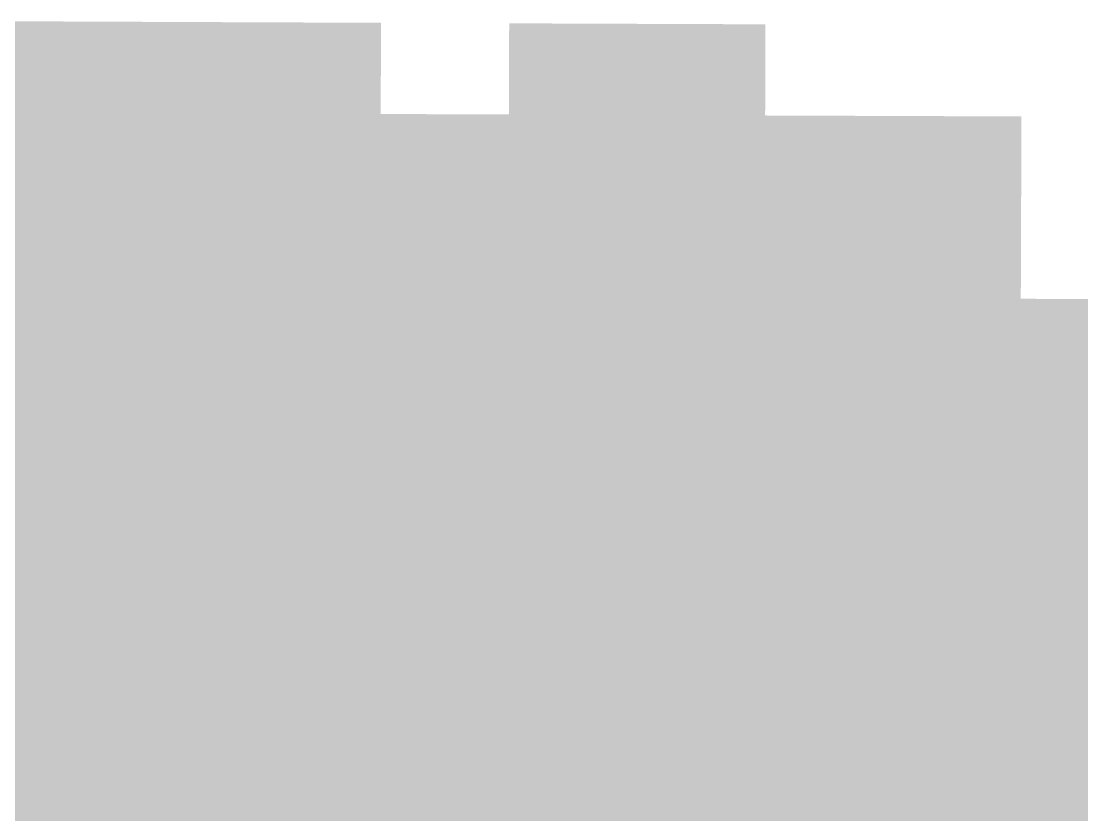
# Model space of a CAD drawing. Header units: inches. Extents: x 267136 to 306747, y 5028981 to 5062930.
# Drawn here: x 278039 to 282080, y 5039127 to 5042150 of the extents above; entities that cross this region are included whole.
import ezdxf

# ---------------------------------------------------------------- set-up
doc = ezdxf.new("R2010")
doc.units = ezdxf.units.IN
doc.header["$MEASUREMENT"] = 0

msp = doc.modelspace()

# ---------------------------------------------------------------- hatches: boundary and pattern name
for points in [[(278431.59, 5041800.481), (278366.482, 5041800.755), (278301.375, 5041801.029), (278236.27, 5041801.305), (278171.162, 5041801.581), (278106.055, 5041801.857), (278040.947, 5041802.135), (277975.84, 5041802.413), (277943.287, 5041802.552), (277943.385, 5041825.704), (277943.781, 5041918.313), (277944.178, 5042010.922), (277944.574, 5042103.531), (277944.773, 5042149.835), (277977.324, 5042149.696), (278042.428, 5042149.418), (278107.531, 5042149.141), (278172.635, 5042148.864), (278237.738, 5042148.588), (278302.842, 5042148.313), (278367.945, 5042148.039), (278433.049, 5042147.765), (278432.855, 5042101.46), (278432.467, 5042008.851), (278432.076, 5041916.242), (278431.687, 5041823.633), (278431.59, 5041800.481)], [(278919.895, 5041798.448), (278887.34, 5041798.582), (278822.232, 5041798.852), (278757.127, 5041799.121), (278692.02, 5041799.392), (278626.912, 5041799.663), (278561.805, 5041799.935), (278496.697, 5041800.208), (278431.59, 5041800.481), (278431.687, 5041823.633), (278432.076, 5041916.242), (278432.467, 5042008.851), (278432.855, 5042101.46), (278433.049, 5042147.765), (278498.152, 5042147.491), (278563.256, 5042147.219), (278628.361, 5042146.947), (278693.465, 5042146.675), (278758.568, 5042146.405), (278823.672, 5042146.135), (278888.775, 5042145.866), (278921.326, 5042145.731), (278921.135, 5042099.427), (278920.754, 5042006.818), (278920.371, 5041914.209), (278919.99, 5041821.6), (278919.895, 5041798.448)], [(279408.197, 5041796.453), (279343.09, 5041796.716), (279277.984, 5041796.981), (279212.877, 5041797.246), (279147.77, 5041797.512), (279082.662, 5041797.778), (279017.555, 5041798.046), (278952.447, 5041798.313), (278919.895, 5041798.448), (278919.99, 5041821.6), (278920.371, 5041914.209), (278920.754, 5042006.818), (278921.135, 5042099.427), (278921.326, 5042145.731), (278953.879, 5042145.597), (279018.982, 5042145.329), (279084.086, 5042145.062), (279149.189, 5042144.795), (279214.293, 5042144.53), (279279.396, 5042144.265), (279344.5, 5042144), (279409.604, 5042143.736), (279409.416, 5042097.432), (279408.291, 5041819.605), (279408.197, 5041796.453)], [(280384.806, 5041792.577), (280319.698, 5041792.83), (280254.591, 5041793.084), (280189.483, 5041793.339), (280124.377, 5041793.595), (280059.27, 5041793.852), (279994.162, 5041794.109), (279929.055, 5041794.366), (279896.502, 5041794.496), (279896.594, 5041817.648), (279896.961, 5041910.257), (279897.329, 5042002.866), (279897.696, 5042095.475), (279897.88, 5042141.779), (279930.432, 5042141.65), (279995.535, 5042141.392), (280060.639, 5042141.135), (280125.742, 5042140.879), (280190.846, 5042140.623), (280255.949, 5042140.368), (280386.157, 5042139.86), (280385.977, 5042093.556), (280385.616, 5042000.947), (280385.256, 5041908.337), (280384.896, 5041815.729), (280384.806, 5041792.577)], [(280873.109, 5041790.695), (280840.556, 5041790.819), (280775.448, 5041791.068), (280645.234, 5041791.568), (280580.127, 5041791.819), (280515.02, 5041792.071), (280449.912, 5041792.323), (280384.806, 5041792.577), (280384.896, 5041815.729), (280385.256, 5041908.337), (280385.616, 5042000.947), (280385.977, 5042093.556), (280386.157, 5042139.86), (280451.261, 5042139.607), (280516.364, 5042139.354), (280581.468, 5042139.103), (280646.571, 5042138.852), (280711.675, 5042138.602), (280776.778, 5042138.352), (280841.882, 5042138.103), (280874.434, 5042137.979), (280874.257, 5042091.674), (280873.904, 5041999.065), (280873.551, 5041906.457), (280873.197, 5041813.848), (280873.109, 5041790.695)], [(278430.131, 5041453.198), (278365.02, 5041453.472), (278299.908, 5041453.746), (278234.799, 5041454.021), (278169.687, 5041454.297), (278104.576, 5041454.574), (278039.467, 5041454.852), (277974.355, 5041455.129), (277941.801, 5041455.269), (277942.197, 5041547.877), (277942.592, 5041640.486), (277942.988, 5041733.095), (277943.287, 5041802.552), (277975.84, 5041802.413), (278040.947, 5041802.135), (278106.055, 5041801.857), (278171.162, 5041801.581), (278236.27, 5041801.305), (278301.375, 5041801.029), (278366.482, 5041800.755), (278431.59, 5041800.481), (278431.299, 5041731.024), (278430.908, 5041638.416), (278430.52, 5041545.807), (278430.131, 5041453.198)], [(278918.461, 5041451.165), (278885.906, 5041451.299), (278820.795, 5041451.568), (278755.686, 5041451.838), (278690.574, 5041452.108), (278560.352, 5041452.652), (278495.242, 5041452.924), (278430.131, 5041453.198), (278430.52, 5041545.807), (278430.908, 5041638.416), (278431.299, 5041731.024), (278431.59, 5041800.481), (278496.697, 5041800.208), (278561.805, 5041799.935), (278626.912, 5041799.663), (278692.02, 5041799.392), (278757.127, 5041799.121), (278822.232, 5041798.852), (278887.34, 5041798.582), (278919.895, 5041798.448), (278919.607, 5041728.991), (278919.225, 5041636.382), (278918.844, 5041543.773), (278918.461, 5041451.165)], [(279406.793, 5041449.169), (279341.682, 5041449.433), (279276.57, 5041449.698), (279211.461, 5041449.963), (279146.35, 5041450.229), (279081.238, 5041450.495), (279016.127, 5041450.762), (278951.018, 5041451.03), (278918.461, 5041451.165), (278918.844, 5041543.773), (278919.225, 5041636.382), (278919.607, 5041728.991), (278919.895, 5041798.448), (278952.447, 5041798.313), (279017.555, 5041798.046), (279082.662, 5041797.778), (279147.77, 5041797.512), (279212.877, 5041797.246), (279277.984, 5041796.981), (279343.09, 5041796.716), (279408.197, 5041796.453), (279407.916, 5041726.996), (279407.541, 5041634.387), (279407.168, 5041541.778), (279406.793, 5041449.169)], [(279895.123, 5041447.212), (279862.567, 5041447.341), (279797.457, 5041447.601), (279732.347, 5041447.86), (279667.235, 5041448.121), (279602.125, 5041448.382), (279537.014, 5041448.644), (279471.902, 5041448.906), (279406.793, 5041449.169), (279407.168, 5041541.778), (279407.541, 5041634.387), (279407.916, 5041726.996), (279408.197, 5041796.453), (279473.305, 5041796.189), (279538.412, 5041795.927), (279603.52, 5041795.665), (279668.627, 5041795.404), (279733.733, 5041795.144), (279798.841, 5041794.884), (279863.948, 5041794.625), (279896.502, 5041794.496), (279896.226, 5041725.039), (279895.858, 5041632.43), (279895.491, 5041539.821), (279895.123, 5041447.212)], [(280383.454, 5041445.293), (280318.344, 5041445.547), (280253.232, 5041445.801), (280188.122, 5041446.056), (280057.9, 5041446.568), (279992.789, 5041446.825), (279927.679, 5041447.083), (279895.123, 5041447.212), (279895.491, 5041539.821), (279895.858, 5041632.43), (279896.226, 5041725.039), (279896.502, 5041794.496), (279929.055, 5041794.366), (279994.162, 5041794.109), (280059.27, 5041793.852), (280124.377, 5041793.595), (280189.483, 5041793.339), (280254.591, 5041793.084), (280319.698, 5041792.83), (280384.806, 5041792.577), (280384.535, 5041723.12), (280384.175, 5041630.511), (280383.814, 5041537.902), (280383.454, 5041445.293)], [(280871.785, 5041443.412), (280839.229, 5041443.536), (280774.119, 5041443.785), (280643.897, 5041444.285), (280578.786, 5041444.536), (280513.676, 5041444.788), (280448.564, 5041445.04), (280383.454, 5041445.293), (280383.814, 5041537.902), (280384.175, 5041630.511), (280384.535, 5041723.12), (280384.806, 5041792.577), (280449.912, 5041792.323), (280515.02, 5041792.071), (280580.127, 5041791.819), (280645.234, 5041791.568), (280775.448, 5041791.068), (280840.556, 5041790.819), (280873.109, 5041790.695), (280872.845, 5041721.239), (280872.491, 5041628.63), (280871.785, 5041443.412)], [(281360.116, 5041441.569), (281295.005, 5041441.812), (281229.895, 5041442.057), (281164.783, 5041442.301), (281099.673, 5041442.547), (281034.562, 5041442.793), (280969.451, 5041443.04), (280904.34, 5041443.288), (280871.785, 5041443.412), (280872.491, 5041628.63), (280872.845, 5041721.239), (280873.109, 5041790.695), (280905.663, 5041790.571), (281035.877, 5041790.077), (281100.984, 5041789.831), (281166.092, 5041789.585), (281231.198, 5041789.34), (281296.306, 5041789.096), (281361.413, 5041788.852), (281361.153, 5041719.396), (281360.808, 5041626.787), (281360.116, 5041441.569)], [(281848.446, 5041439.764), (281815.892, 5041439.883), (281750.78, 5041440.122), (281685.67, 5041440.361), (281620.559, 5041440.602), (281555.448, 5041440.842), (281490.337, 5041441.083), (281425.227, 5041441.326), (281360.116, 5041441.569), (281360.808, 5041626.787), (281361.153, 5041719.396), (281361.413, 5041788.852), (281426.521, 5041788.609), (281491.627, 5041788.367), (281556.734, 5041788.125), (281621.842, 5041787.885), (281752.056, 5041787.405), (281817.163, 5041787.166), (281849.717, 5041787.047), (281849.463, 5041717.59), (281849.124, 5041624.981), (281848.785, 5041532.373), (281848.446, 5041439.764)], [(278428.672, 5041105.915), (278363.557, 5041106.188), (278298.443, 5041106.463), (278233.328, 5041106.738), (278168.213, 5041107.014), (278103.1, 5041107.291), (278037.984, 5041107.568), (277972.871, 5041107.846), (277940.314, 5041107.985), (277940.611, 5041177.442), (277941.008, 5041270.051), (277941.404, 5041362.66), (277941.801, 5041455.269), (277974.355, 5041455.129), (278039.467, 5041454.852), (278104.576, 5041454.574), (278169.687, 5041454.297), (278234.799, 5041454.021), (278299.908, 5041453.746), (278365.02, 5041453.472), (278430.131, 5041453.198), (278429.742, 5041360.589), (278429.352, 5041267.98), (278428.963, 5041175.371), (278428.672, 5041105.915)], [(278917.029, 5041103.881), (278884.473, 5041104.016), (278819.357, 5041104.285), (278754.244, 5041104.555), (278689.129, 5041104.825), (278624.014, 5041105.097), (278558.9, 5041105.369), (278493.785, 5041105.641), (278428.672, 5041105.915), (278428.963, 5041175.371), (278429.352, 5041267.98), (278429.742, 5041360.589), (278430.131, 5041453.198), (278495.242, 5041452.924), (278560.352, 5041452.652), (278690.574, 5041452.108), (278755.686, 5041451.838), (278820.795, 5041451.568), (278885.906, 5041451.299), (278918.461, 5041451.165), (278918.08, 5041358.556), (278917.697, 5041265.947), (278917.316, 5041173.338), (278917.029, 5041103.881)], [(279405.387, 5041101.886), (279340.273, 5041102.15), (279210.043, 5041102.68), (279144.93, 5041102.945), (279079.814, 5041103.212), (279014.701, 5041103.479), (278949.586, 5041103.747), (278917.029, 5041103.881), (278917.316, 5041173.338), (278917.697, 5041265.947), (278918.08, 5041358.556), (278918.461, 5041451.165), (278951.018, 5041451.03), (279016.127, 5041450.762), (279081.238, 5041450.495), (279146.35, 5041450.229), (279211.461, 5041449.963), (279276.57, 5041449.698), (279341.682, 5041449.433), (279406.793, 5041449.169), (279406.418, 5041356.561), (279405.668, 5041171.343), (279405.387, 5041101.886)], [(279893.745, 5041099.929), (279861.187, 5041100.058), (279796.073, 5041100.317), (279665.845, 5041100.837), (279600.73, 5041101.099), (279535.615, 5041101.36), (279470.502, 5041101.623), (279405.387, 5041101.886), (279405.668, 5041171.343), (279406.418, 5041356.561), (279406.793, 5041449.169), (279471.902, 5041448.906), (279537.014, 5041448.644), (279602.125, 5041448.382), (279667.235, 5041448.121), (279732.347, 5041447.86), (279797.457, 5041447.601), (279862.567, 5041447.341), (279895.123, 5041447.212), (279894.756, 5041354.604), (279894.388, 5041261.995), (279894.021, 5041169.386), (279893.745, 5041099.929)], [(280382.103, 5041098.01), (280316.988, 5041098.264), (280251.874, 5041098.518), (280186.76, 5041098.773), (280121.646, 5041099.029), (280056.531, 5041099.285), (279991.416, 5041099.542), (279926.302, 5041099.8), (279893.745, 5041099.929), (279894.021, 5041169.386), (279894.388, 5041261.995), (279894.756, 5041354.604), (279895.123, 5041447.212), (279927.679, 5041447.083), (279992.789, 5041446.825), (280057.9, 5041446.568), (280188.122, 5041446.056), (280253.232, 5041445.801), (280318.344, 5041445.547), (280383.454, 5041445.293), (280383.094, 5041352.684), (280382.733, 5041260.075), (280382.373, 5041167.466), (280382.103, 5041098.01)], [(280870.461, 5041096.129), (280837.903, 5041096.253), (280707.675, 5041096.751), (280642.561, 5041097.002), (280577.446, 5041097.253), (280512.332, 5041097.504), (280447.217, 5041097.757), (280382.103, 5041098.01), (280382.373, 5041167.466), (280382.733, 5041260.075), (280383.094, 5041352.684), (280383.454, 5041445.293), (280448.564, 5041445.04), (280513.676, 5041444.788), (280578.786, 5041444.536), (280643.897, 5041444.285), (280774.119, 5041443.785), (280839.229, 5041443.536), (280871.785, 5041443.412), (280871.079, 5041258.194), (280870.726, 5041165.585), (280870.461, 5041096.129)], [(281358.818, 5041094.286), (281293.704, 5041094.529), (281228.59, 5041094.773), (281163.476, 5041095.018), (281098.361, 5041095.264), (281033.247, 5041095.51), (280968.132, 5041095.757), (280870.461, 5041096.129), (280870.726, 5041165.585), (280871.432, 5041350.803), (280871.785, 5041443.412), (280904.34, 5041443.288), (280969.451, 5041443.04), (281034.562, 5041442.793), (281099.673, 5041442.547), (281164.783, 5041442.301), (281229.895, 5041442.057), (281295.005, 5041441.812), (281360.116, 5041441.569), (281359.424, 5041256.351), (281359.078, 5041163.742), (281358.818, 5041094.286)], [(281847.177, 5041092.48), (281814.619, 5041092.6), (281749.505, 5041092.838), (281684.391, 5041093.078), (281619.276, 5041093.318), (281554.162, 5041093.559), (281489.047, 5041093.8), (281423.933, 5041094.043), (281358.818, 5041094.286), (281359.078, 5041163.742), (281359.77, 5041348.96), (281360.116, 5041441.569), (281425.227, 5041441.326), (281490.337, 5041441.083), (281555.448, 5041440.842), (281620.559, 5041440.602), (281685.67, 5041440.361), (281750.78, 5041440.122), (281815.892, 5041439.883), (281848.446, 5041439.764), (281848.107, 5041347.155), (281847.77, 5041254.546), (281847.431, 5041161.937), (281847.177, 5041092.48)], [(278427.213, 5040758.631), (278362.094, 5040758.905), (278296.977, 5040759.18), (278231.857, 5040759.455), (278166.74, 5040759.731), (278101.623, 5040760.008), (278036.504, 5040760.285), (277971.387, 5040760.563), (277938.828, 5040760.703), (277939.025, 5040807.007), (277939.422, 5040899.616), (277939.818, 5040992.225), (277940.215, 5041084.833), (277940.314, 5041107.985), (277972.871, 5041107.846), (278037.984, 5041107.568), (278103.1, 5041107.291), (278168.213, 5041107.014), (278233.328, 5041106.738), (278298.443, 5041106.463), (278363.557, 5041106.188), (278428.672, 5041105.915), (278428.574, 5041082.762), (278428.186, 5040990.153), (278427.795, 5040897.544), (278427.406, 5040804.936), (278427.213, 5040758.631)], [(278915.598, 5040756.598), (278883.037, 5040756.732), (278752.803, 5040757.272), (278687.684, 5040757.542), (278622.566, 5040757.813), (278557.447, 5040758.085), (278427.213, 5040758.631), (278427.406, 5040804.936), (278427.795, 5040897.544), (278428.186, 5040990.153), (278428.574, 5041082.762), (278428.672, 5041105.915), (278493.785, 5041105.641), (278558.9, 5041105.369), (278624.014, 5041105.097), (278689.129, 5041104.825), (278754.244, 5041104.555), (278819.357, 5041104.285), (278884.473, 5041104.016), (278917.029, 5041103.881), (278916.934, 5041080.729), (278916.553, 5040988.12), (278916.17, 5040895.511), (278915.787, 5040802.903), (278915.598, 5040756.598)], [(279403.982, 5040754.603), (279338.863, 5040754.867), (279273.746, 5040755.131), (279208.627, 5040755.396), (279143.51, 5040755.663), (279078.393, 5040755.929), (279013.273, 5040756.196), (278948.156, 5040756.464), (278915.598, 5040756.598), (278915.787, 5040802.903), (278916.17, 5040895.511), (278916.553, 5040988.12), (278916.934, 5041080.729), (278917.029, 5041103.881), (278949.586, 5041103.747), (279014.701, 5041103.479), (279079.814, 5041103.212), (279144.93, 5041102.945), (279210.043, 5041102.68), (279340.273, 5041102.15), (279405.387, 5041101.886), (279405.293, 5041078.734), (279404.543, 5040893.516), (279404.17, 5040800.908), (279403.982, 5040754.603)], [(279892.367, 5040752.646), (279859.808, 5040752.775), (279794.689, 5040753.034), (279729.571, 5040753.294), (279664.454, 5040753.555), (279599.336, 5040753.816), (279534.219, 5040754.078), (279469.1, 5040754.34), (279403.982, 5040754.603), (279404.17, 5040800.908), (279404.543, 5040893.516), (279405.293, 5041078.734), (279405.387, 5041101.886), (279470.502, 5041101.623), (279535.615, 5041101.36), (279600.73, 5041101.099), (279665.845, 5041100.837), (279796.073, 5041100.317), (279861.187, 5041100.058), (279893.745, 5041099.929), (279893.653, 5041076.777), (279893.285, 5040984.168), (279892.551, 5040798.95), (279892.367, 5040752.646)], [(280380.752, 5040750.727), (280315.634, 5040750.98), (280250.516, 5040751.235), (280185.397, 5040751.49), (280120.279, 5040751.746), (280055.162, 5040752.002), (279990.044, 5040752.259), (279892.367, 5040752.646), (279892.551, 5040798.95), (279893.285, 5040984.168), (279893.653, 5041076.777), (279893.745, 5041099.929), (279926.302, 5041099.8), (279991.416, 5041099.542), (280056.531, 5041099.285), (280121.646, 5041099.029), (280186.76, 5041098.773), (280251.874, 5041098.518), (280316.988, 5041098.264), (280382.103, 5041098.01), (280382.013, 5041074.857), (280381.652, 5040982.249), (280380.932, 5040797.031), (280380.752, 5040750.727)], [(280869.137, 5040748.846), (280836.577, 5040748.97), (280771.46, 5040749.219), (280641.224, 5040749.719), (280576.105, 5040749.97), (280445.869, 5040750.474), (280380.752, 5040750.727), (280380.932, 5040797.031), (280381.652, 5040982.249), (280382.013, 5041074.857), (280382.103, 5041098.01), (280447.217, 5041097.757), (280512.332, 5041097.504), (280577.446, 5041097.253), (280642.561, 5041097.002), (280707.675, 5041096.751), (280837.903, 5041096.253), (280870.461, 5041096.129), (280870.372, 5041072.977), (280870.02, 5040980.368), (280869.666, 5040887.759), (280869.313, 5040795.15), (280869.137, 5040748.846)], [(281357.521, 5040747.002), (281292.403, 5040747.246), (281227.285, 5040747.49), (281162.167, 5040747.735), (281097.05, 5040747.981), (281031.932, 5040748.227), (280966.813, 5040748.474), (280901.695, 5040748.722), (280869.137, 5040748.846), (280869.313, 5040795.15), (280869.666, 5040887.759), (280870.02, 5040980.368), (280870.372, 5041072.977), (280870.461, 5041096.129), (280968.132, 5041095.757), (281033.247, 5041095.51), (281098.361, 5041095.264), (281163.476, 5041095.018), (281228.59, 5041094.773), (281293.704, 5041094.529), (281358.818, 5041094.286), (281358.732, 5041071.133), (281358.386, 5040978.524), (281358.04, 5040885.916), (281357.694, 5040793.307), (281357.521, 5040747.002)], [(281845.906, 5040745.197), (281813.348, 5040745.316), (281748.229, 5040745.556), (281683.111, 5040745.795), (281617.993, 5040746.035), (281552.875, 5040746.276), (281487.758, 5040746.518), (281422.64, 5040746.76), (281357.521, 5040747.002), (281357.694, 5040793.307), (281358.04, 5040885.916), (281358.386, 5040978.524), (281358.732, 5041071.133), (281358.818, 5041094.286), (281423.933, 5041094.043), (281489.047, 5041093.8), (281554.162, 5041093.559), (281619.276, 5041093.318), (281684.391, 5041093.078), (281749.505, 5041092.838), (281814.619, 5041092.6), (281847.177, 5041092.48), (281847.092, 5041069.328), (281846.753, 5040976.719), (281846.414, 5040884.111), (281846.075, 5040791.502), (281845.906, 5040745.197)], [(282334.291, 5040743.43), (282269.173, 5040743.664), (282204.056, 5040743.898), (282138.937, 5040744.133), (282073.819, 5040744.368), (282008.701, 5040744.604), (281943.583, 5040744.841), (281878.465, 5040745.079), (281845.906, 5040745.197), (281846.075, 5040791.502), (281846.414, 5040884.111), (281846.753, 5040976.719), (281847.092, 5041069.328), (281847.177, 5041092.48), (281879.733, 5041092.361), (281944.848, 5041092.124), (282009.962, 5041091.887), (282075.077, 5041091.651), (282140.191, 5041091.416), (282205.306, 5041091.181), (282335.534, 5041090.713), (282335.451, 5041067.561), (282335.12, 5040974.952), (282334.788, 5040882.344), (282334.457, 5040789.735), (282334.291, 5040743.43)], [(278425.752, 5040411.349), (278360.631, 5040411.623), (278295.51, 5040411.897), (278230.389, 5040412.172), (278165.266, 5040412.448), (278100.145, 5040412.725), (278035.023, 5040413.002), (277969.902, 5040413.28), (277937.342, 5040413.42), (277937.439, 5040436.572), (277937.836, 5040529.181), (277938.232, 5040621.79), (277938.629, 5040714.398), (277938.828, 5040760.703), (277971.387, 5040760.563), (278036.504, 5040760.285), (278101.623, 5040760.008), (278166.74, 5040759.731), (278231.857, 5040759.455), (278296.977, 5040759.18), (278362.094, 5040758.905), (278427.213, 5040758.631), (278427.018, 5040712.327), (278426.24, 5040527.109), (278425.85, 5040434.501), (278425.752, 5040411.349)], [(278914.164, 5040409.315), (278881.604, 5040409.45), (278816.482, 5040409.719), (278751.361, 5040409.989), (278686.238, 5040410.259), (278555.996, 5040410.803), (278490.875, 5040411.075), (278425.752, 5040411.349), (278425.85, 5040434.501), (278426.24, 5040527.109), (278427.018, 5040712.327), (278427.213, 5040758.631), (278557.447, 5040758.085), (278622.566, 5040757.813), (278687.684, 5040757.542), (278752.803, 5040757.272), (278883.037, 5040756.732), (278915.598, 5040756.598), (278915.406, 5040710.294), (278915.023, 5040617.685), (278914.643, 5040525.076), (278914.26, 5040432.468), (278914.164, 5040409.315)], [(279402.576, 5040407.32), (279337.455, 5040407.584), (279272.334, 5040407.849), (279207.211, 5040408.114), (279076.969, 5040408.646), (279011.848, 5040408.914), (278946.725, 5040409.181), (278914.164, 5040409.315), (278914.26, 5040432.468), (278914.643, 5040525.076), (278915.023, 5040617.685), (278915.406, 5040710.294), (278915.598, 5040756.598), (278948.156, 5040756.464), (279013.273, 5040756.196), (279078.393, 5040755.929), (279143.51, 5040755.663), (279208.627, 5040755.396), (279273.746, 5040755.131), (279338.863, 5040754.867), (279403.982, 5040754.603), (279403.795, 5040708.299), (279403.045, 5040523.081), (279402.67, 5040430.473), (279402.576, 5040407.32)], [(279890.988, 5040405.363), (279858.428, 5040405.493), (279793.307, 5040405.751), (279728.185, 5040406.011), (279597.941, 5040406.533), (279467.699, 5040407.057), (279402.576, 5040407.32), (279402.67, 5040430.473), (279403.045, 5040523.081), (279403.795, 5040708.299), (279403.982, 5040754.603), (279469.1, 5040754.34), (279534.219, 5040754.078), (279599.336, 5040753.816), (279664.454, 5040753.555), (279729.571, 5040753.294), (279794.689, 5040753.034), (279859.808, 5040752.775), (279892.367, 5040752.646), (279892.183, 5040706.342), (279891.815, 5040613.733), (279891.448, 5040521.124), (279891.08, 5040428.515), (279890.988, 5040405.363)], [(280379.4, 5040403.444), (280314.279, 5040403.698), (280249.157, 5040403.952), (280184.036, 5040404.207), (280118.914, 5040404.463), (280053.793, 5040404.719), (279988.671, 5040404.976), (279923.55, 5040405.234), (279890.988, 5040405.363), (279891.08, 5040428.515), (279891.448, 5040521.124), (279891.815, 5040613.733), (279892.183, 5040706.342), (279892.367, 5040752.646), (279990.044, 5040752.259), (280055.162, 5040752.002), (280120.279, 5040751.746), (280185.397, 5040751.49), (280250.516, 5040751.235), (280315.634, 5040750.98), (280380.752, 5040750.727), (280380.571, 5040704.422), (280380.211, 5040611.813), (280379.851, 5040519.205), (280379.49, 5040426.596), (280379.4, 5040403.444)], [(280867.812, 5040401.563), (280835.252, 5040401.687), (280770.13, 5040401.936), (280705.009, 5040402.186), (280639.887, 5040402.436), (280574.766, 5040402.687), (280509.644, 5040402.938), (280379.4, 5040403.444), (280379.49, 5040426.596), (280379.851, 5040519.205), (280380.211, 5040611.813), (280380.571, 5040704.422), (280380.752, 5040750.727), (280445.869, 5040750.474), (280576.105, 5040749.97), (280641.224, 5040749.719), (280771.46, 5040749.219), (280836.577, 5040748.97), (280869.137, 5040748.846), (280868.96, 5040702.542), (280868.606, 5040609.933), (280868.254, 5040517.324), (280867.9, 5040424.715), (280867.812, 5040401.563)], [(281356.225, 5040399.72), (281291.103, 5040399.963), (281160.859, 5040400.453), (281095.738, 5040400.698), (281030.616, 5040400.944), (280965.495, 5040401.191), (280867.812, 5040401.563), (280867.9, 5040424.715), (280868.254, 5040517.324), (280868.606, 5040609.933), (280868.96, 5040702.542), (280869.137, 5040748.846), (280901.695, 5040748.722), (280966.813, 5040748.474), (281031.932, 5040748.227), (281097.05, 5040747.981), (281162.167, 5040747.735), (281227.285, 5040747.49), (281357.521, 5040747.002), (281357.349, 5040700.698), (281357.003, 5040608.089), (281356.656, 5040515.48), (281356.311, 5040422.872), (281356.225, 5040399.72)], [(281844.637, 5040397.915), (281812.075, 5040398.034), (281746.954, 5040398.272), (281681.832, 5040398.512), (281616.711, 5040398.752), (281551.589, 5040398.993), (281486.468, 5040399.235), (281421.346, 5040399.477), (281356.225, 5040399.72), (281356.311, 5040422.872), (281356.656, 5040515.48), (281357.003, 5040608.089), (281357.349, 5040700.698), (281357.521, 5040747.002), (281422.64, 5040746.76), (281487.758, 5040746.518), (281552.875, 5040746.276), (281617.993, 5040746.035), (281683.111, 5040745.795), (281748.229, 5040745.556), (281813.348, 5040745.316), (281845.906, 5040745.197), (281845.737, 5040698.893), (281845.398, 5040606.284), (281845.06, 5040513.676), (281844.721, 5040421.067), (281844.637, 5040397.915)], [(282333.048, 5040396.147), (282267.927, 5040396.381), (282202.805, 5040396.615), (282137.684, 5040396.85), (282072.562, 5040397.085), (282007.44, 5040397.321), (281942.318, 5040397.558), (281877.197, 5040397.796), (281844.637, 5040397.915), (281844.721, 5040421.067), (281845.06, 5040513.676), (281845.398, 5040606.284), (281845.737, 5040698.893), (281845.906, 5040745.197), (281878.465, 5040745.079), (281943.583, 5040744.841), (282008.701, 5040744.604), (282073.819, 5040744.368), (282138.937, 5040744.133), (282204.056, 5040743.898), (282269.173, 5040743.664), (282334.291, 5040743.43), (282334.125, 5040697.126), (282333.794, 5040604.517), (282333.463, 5040511.909), (282333.131, 5040419.3), (282333.048, 5040396.147)], [(278424.293, 5040064.066), (278359.168, 5040064.34), (278228.918, 5040064.89), (278098.668, 5040065.442), (277968.418, 5040065.998), (277935.855, 5040066.137), (277936.252, 5040158.746), (277936.646, 5040251.354), (277937.043, 5040343.963), (277937.342, 5040413.42), (277969.902, 5040413.28), (278035.023, 5040413.002), (278100.145, 5040412.725), (278165.266, 5040412.448), (278230.389, 5040412.172), (278295.51, 5040411.897), (278425.752, 5040411.349), (278425.461, 5040341.892), (278425.072, 5040249.283), (278424.684, 5040156.675), (278424.293, 5040064.066)], [(278912.732, 5040062.033), (278880.17, 5040062.167), (278684.795, 5040062.977), (278619.67, 5040063.248), (278554.545, 5040063.52), (278489.418, 5040063.792), (278424.293, 5040064.066), (278424.684, 5040156.675), (278425.072, 5040249.283), (278425.461, 5040341.892), (278425.752, 5040411.349), (278490.875, 5040411.075), (278621.117, 5040410.531), (278686.238, 5040410.259), (278751.361, 5040409.989), (278816.482, 5040409.719), (278881.604, 5040409.45), (278914.164, 5040409.315), (278913.879, 5040339.859), (278913.496, 5040247.25), (278913.115, 5040154.642), (278912.732, 5040062.033)], [(279401.172, 5040060.038), (279336.047, 5040060.302), (279270.922, 5040060.566), (279205.797, 5040060.831), (279140.67, 5040061.097), (278945.295, 5040061.898), (278912.732, 5040062.033), (278913.115, 5040154.642), (278913.496, 5040247.25), (278913.879, 5040339.859), (278914.164, 5040409.315), (278946.725, 5040409.181), (279011.848, 5040408.914), (279076.969, 5040408.646), (279207.211, 5040408.114), (279272.334, 5040407.849), (279337.455, 5040407.584), (279402.576, 5040407.32), (279402.295, 5040337.864), (279401.922, 5040245.255), (279401.547, 5040152.646), (279401.172, 5040060.038)], [(279889.61, 5040058.081), (279857.048, 5040058.21), (279791.923, 5040058.469), (279726.798, 5040058.729), (279661.672, 5040058.989), (279596.547, 5040059.25), (279466.297, 5040059.774), (279401.172, 5040060.038), (279401.547, 5040152.646), (279401.922, 5040245.255), (279402.295, 5040337.864), (279402.576, 5040407.32), (279467.699, 5040407.057), (279597.941, 5040406.533), (279728.185, 5040406.011), (279793.307, 5040405.751), (279858.428, 5040405.493), (279890.988, 5040405.363), (279890.713, 5040335.907), (279890.346, 5040243.298), (279889.978, 5040150.689), (279889.61, 5040058.081)], [(280378.05, 5040056.162), (280312.924, 5040056.415), (280247.799, 5040056.669), (280182.674, 5040056.924), (280117.549, 5040057.18), (280052.424, 5040057.437), (279987.298, 5040057.694), (279922.173, 5040057.952), (279889.61, 5040058.081), (279889.978, 5040150.689), (279890.346, 5040243.298), (279890.713, 5040335.907), (279890.988, 5040405.363), (279923.55, 5040405.234), (279988.671, 5040404.976), (280053.793, 5040404.719), (280118.914, 5040404.463), (280184.036, 5040404.207), (280249.157, 5040403.952), (280314.279, 5040403.698), (280379.4, 5040403.444), (280379.13, 5040333.987), (280378.77, 5040241.379), (280378.41, 5040148.77), (280378.05, 5040056.162)], [(280866.488, 5040054.28), (280833.926, 5040054.404), (280768.801, 5040054.653), (280703.676, 5040054.903), (280638.55, 5040055.153), (280573.425, 5040055.404), (280443.175, 5040055.908), (280378.05, 5040056.162), (280378.41, 5040148.77), (280378.77, 5040241.379), (280379.13, 5040333.987), (280379.4, 5040403.444), (280509.644, 5040402.938), (280574.766, 5040402.687), (280639.887, 5040402.436), (280705.009, 5040402.186), (280770.13, 5040401.936), (280835.252, 5040401.687), (280867.812, 5040401.563), (280867.548, 5040332.106), (280867.194, 5040239.498), (280866.842, 5040146.889), (280866.488, 5040054.28)], [(281354.928, 5040052.437), (281289.802, 5040052.681), (281224.677, 5040052.925), (281159.552, 5040053.17), (281029.302, 5040053.662), (280964.176, 5040053.909), (280899.051, 5040054.156), (280866.488, 5040054.28), (280866.842, 5040146.889), (280867.194, 5040239.498), (280867.548, 5040332.106), (280867.812, 5040401.563), (280965.495, 5040401.191), (281030.616, 5040400.944), (281095.738, 5040400.698), (281160.859, 5040400.453), (281291.103, 5040399.963), (281356.225, 5040399.72), (281355.965, 5040330.263), (281355.619, 5040237.654), (281355.273, 5040145.046), (281354.928, 5040052.437)], [(281843.366, 5040050.632), (281810.804, 5040050.751), (281680.554, 5040051.229), (281615.428, 5040051.47), (281550.303, 5040051.71), (281420.053, 5040052.194), (281354.928, 5040052.437), (281355.273, 5040145.046), (281355.619, 5040237.654), (281355.965, 5040330.263), (281356.225, 5040399.72), (281421.346, 5040399.477), (281486.468, 5040399.235), (281551.589, 5040398.993), (281616.711, 5040398.752), (281681.832, 5040398.512), (281746.954, 5040398.272), (281812.075, 5040398.034), (281844.637, 5040397.915), (281844.382, 5040328.458), (281844.044, 5040235.85), (281843.366, 5040050.632)], [(282331.806, 5040048.865), (282266.68, 5040049.098), (282201.555, 5040049.333), (282136.43, 5040049.567), (282006.18, 5040050.039), (281941.054, 5040050.275), (281875.929, 5040050.513), (281843.366, 5040050.632), (281844.044, 5040235.85), (281844.382, 5040328.458), (281844.637, 5040397.915), (281877.197, 5040397.796), (281942.318, 5040397.558), (282007.44, 5040397.321), (282072.562, 5040397.085), (282137.684, 5040396.85), (282202.805, 5040396.615), (282267.927, 5040396.381), (282333.048, 5040396.147), (282332.8, 5040326.691), (282332.468, 5040234.083), (282331.806, 5040048.865)], [(278422.834, 5039716.784), (278357.705, 5039717.058), (278292.576, 5039717.332), (278227.449, 5039717.607), (278162.32, 5039717.883), (278032.062, 5039718.437), (277966.934, 5039718.715), (277934.369, 5039718.854), (277934.666, 5039788.311), (277935.062, 5039880.92), (277935.459, 5039973.528), (277935.855, 5040066.137), (277968.418, 5040065.998), (278098.668, 5040065.442), (278228.918, 5040064.89), (278359.168, 5040064.34), (278424.293, 5040064.066), (278423.904, 5039971.458), (278423.516, 5039878.849), (278423.127, 5039786.24), (278422.834, 5039716.784)], [(278911.301, 5039714.75), (278878.736, 5039714.885), (278813.607, 5039715.154), (278748.479, 5039715.424), (278683.35, 5039715.694), (278487.963, 5039716.51), (278422.834, 5039716.784), (278423.127, 5039786.24), (278423.516, 5039878.849), (278423.904, 5039971.458), (278424.293, 5040064.066), (278489.418, 5040063.792), (278554.545, 5040063.52), (278619.67, 5040063.248), (278684.795, 5040062.977), (278880.17, 5040062.167), (278912.732, 5040062.033), (278912.352, 5039969.424), (278911.969, 5039876.815), (278911.588, 5039784.207), (278911.301, 5039714.75)], [(279399.766, 5039712.755), (279334.639, 5039713.019), (279139.252, 5039713.814), (279008.994, 5039714.348), (278943.865, 5039714.616), (278911.301, 5039714.75), (278911.588, 5039784.207), (278911.969, 5039876.815), (278912.352, 5039969.424), (278912.732, 5040062.033), (278945.295, 5040061.898), (279140.67, 5040061.097), (279205.797, 5040060.831), (279270.922, 5040060.566), (279401.172, 5040060.038), (279400.422, 5039874.82), (279400.047, 5039782.212), (279399.766, 5039712.755)], [(279888.232, 5039710.798), (279855.668, 5039710.927), (279790.539, 5039711.187), (279725.41, 5039711.446), (279660.282, 5039711.707), (279595.152, 5039711.968), (279530.023, 5039712.229), (279464.895, 5039712.492), (279399.766, 5039712.755), (279400.047, 5039782.212), (279400.422, 5039874.82), (279401.172, 5040060.038), (279466.297, 5040059.774), (279596.547, 5040059.25), (279661.672, 5040058.989), (279726.798, 5040058.729), (279791.923, 5040058.469), (279857.048, 5040058.21), (279889.61, 5040058.081), (279888.876, 5039872.863), (279888.508, 5039780.254), (279888.232, 5039710.798)], [(280376.698, 5039708.879), (280311.569, 5039709.133), (280246.44, 5039709.387), (280181.312, 5039709.642), (280116.184, 5039709.898), (280051.055, 5039710.154), (279985.926, 5039710.411), (279920.797, 5039710.669), (279888.232, 5039710.798), (279888.508, 5039780.254), (279888.876, 5039872.863), (279889.61, 5040058.081), (279922.173, 5040057.952), (279987.298, 5040057.694), (280052.424, 5040057.437), (280117.549, 5040057.18), (280182.674, 5040056.924), (280247.799, 5040056.669), (280312.924, 5040056.415), (280378.05, 5040056.162), (280377.689, 5039963.553), (280376.969, 5039778.335), (280376.698, 5039708.879)], [(280865.164, 5039706.998), (280832.6, 5039707.122), (280767.472, 5039707.371), (280637.214, 5039707.871), (280572.085, 5039708.122), (280441.827, 5039708.626), (280376.698, 5039708.879), (280376.969, 5039778.335), (280377.689, 5039963.553), (280378.05, 5040056.162), (280443.175, 5040055.908), (280573.425, 5040055.404), (280638.55, 5040055.153), (280703.676, 5040054.903), (280768.801, 5040054.653), (280833.926, 5040054.404), (280866.488, 5040054.28), (280866.136, 5039961.671), (280865.782, 5039869.063), (280865.43, 5039776.454), (280865.164, 5039706.998)], [(281353.631, 5039705.155), (281288.502, 5039705.398), (281223.373, 5039705.643), (281158.244, 5039705.887), (281027.986, 5039706.379), (280962.857, 5039706.626), (280897.729, 5039706.874), (280865.164, 5039706.998), (280865.43, 5039776.454), (280865.782, 5039869.063), (280866.136, 5039961.671), (280866.488, 5040054.28), (280899.051, 5040054.156), (280964.176, 5040053.909), (281029.302, 5040053.662), (281159.552, 5040053.17), (281224.677, 5040052.925), (281289.802, 5040052.681), (281354.928, 5040052.437), (281354.581, 5039959.829), (281354.235, 5039867.22), (281353.89, 5039774.611), (281353.631, 5039705.155)], [(281842.097, 5039703.35), (281809.532, 5039703.469), (281679.274, 5039703.947), (281614.146, 5039704.187), (281483.888, 5039704.669), (281418.759, 5039704.912), (281353.631, 5039705.155), (281353.89, 5039774.611), (281354.235, 5039867.22), (281354.581, 5039959.829), (281354.928, 5040052.437), (281420.053, 5040052.194), (281550.303, 5040051.71), (281615.428, 5040051.47), (281680.554, 5040051.229), (281810.804, 5040050.751), (281843.366, 5040050.632), (281843.027, 5039958.023), (281842.689, 5039865.415), (281842.351, 5039772.806), (281842.097, 5039703.35)], [(282330.562, 5039701.583), (282265.434, 5039701.816), (282200.305, 5039702.05), (282070.047, 5039702.52), (282004.918, 5039702.756), (281939.79, 5039702.993), (281874.661, 5039703.23), (281842.097, 5039703.35), (281842.351, 5039772.806), (281842.689, 5039865.415), (281843.027, 5039958.023), (281843.366, 5040050.632), (281875.929, 5040050.513), (281941.054, 5040050.275), (282006.18, 5040050.039), (282136.43, 5040049.567), (282201.555, 5040049.333), (282266.68, 5040049.098), (282331.806, 5040048.865), (282331.474, 5039956.256), (282331.143, 5039863.647), (282330.562, 5039701.583)], [(278421.375, 5039369.501), (278356.244, 5039369.775), (278291.111, 5039370.05), (278225.979, 5039370.325), (278160.846, 5039370.601), (278095.713, 5039370.878), (278030.582, 5039371.155), (277965.449, 5039371.433), (277932.883, 5039371.572), (277933.08, 5039417.877), (277933.477, 5039510.485), (277933.873, 5039603.094), (277934.27, 5039695.703), (277934.369, 5039718.854), (277966.934, 5039718.715), (278032.062, 5039718.437), (278162.32, 5039717.883), (278227.449, 5039717.607), (278292.576, 5039717.332), (278422.834, 5039716.784), (278422.738, 5039693.631), (278422.348, 5039601.023), (278421.959, 5039508.414), (278421.57, 5039415.806), (278421.375, 5039369.501)], [(278909.869, 5039367.468), (278877.303, 5039367.603), (278812.17, 5039367.872), (278747.037, 5039368.142), (278681.906, 5039368.412), (278616.773, 5039368.684), (278551.641, 5039368.956), (278486.508, 5039369.228), (278421.375, 5039369.501), (278421.57, 5039415.806), (278421.959, 5039508.414), (278422.348, 5039601.023), (278422.738, 5039693.631), (278422.834, 5039716.784), (278487.963, 5039716.51), (278683.35, 5039715.694), (278748.479, 5039715.424), (278813.607, 5039715.154), (278878.736, 5039714.885), (278911.301, 5039714.75), (278911.205, 5039691.598), (278910.824, 5039598.99), (278910.441, 5039506.381), (278910.061, 5039413.772), (278909.869, 5039367.468)], [(279398.361, 5039365.473), (279333.229, 5039365.737), (279268.098, 5039366.001), (279202.965, 5039366.267), (279137.832, 5039366.532), (279007.566, 5039367.066), (278942.436, 5039367.334), (278909.869, 5039367.468), (278910.061, 5039413.772), (278910.441, 5039506.381), (278910.824, 5039598.99), (278911.205, 5039691.598), (278911.301, 5039714.75), (278943.865, 5039714.616), (279008.994, 5039714.348), (279139.252, 5039713.814), (279334.639, 5039713.019), (279399.766, 5039712.755), (279399.674, 5039689.603), (279399.299, 5039596.995), (279398.549, 5039411.777), (279398.361, 5039365.473)], [(279886.854, 5039363.516), (279854.288, 5039363.645), (279789.156, 5039363.904), (279724.023, 5039364.164), (279658.892, 5039364.424), (279593.76, 5039364.686), (279528.627, 5039364.947), (279398.361, 5039365.473), (279398.549, 5039411.777), (279399.299, 5039596.995), (279399.674, 5039689.603), (279399.766, 5039712.755), (279464.895, 5039712.492), (279530.023, 5039712.229), (279595.152, 5039711.968), (279660.282, 5039711.707), (279725.41, 5039711.446), (279790.539, 5039711.187), (279855.668, 5039710.927), (279888.232, 5039710.798), (279888.141, 5039687.646), (279887.773, 5039595.038), (279887.406, 5039502.429), (279887.038, 5039409.82), (279886.854, 5039363.516)], [(280375.348, 5039361.597), (280310.215, 5039361.851), (280245.083, 5039362.105), (280179.95, 5039362.36), (280049.686, 5039362.872), (279984.553, 5039363.129), (279919.421, 5039363.387), (279886.854, 5039363.516), (279887.038, 5039409.82), (279887.406, 5039502.429), (279887.773, 5039595.038), (279888.141, 5039687.646), (279888.232, 5039710.798), (279920.797, 5039710.669), (279985.926, 5039710.411), (280051.055, 5039710.154), (280116.184, 5039709.898), (280181.312, 5039709.642), (280246.44, 5039709.387), (280376.698, 5039708.879), (280376.608, 5039685.727), (280376.248, 5039593.118), (280375.888, 5039500.51), (280375.527, 5039407.901), (280375.348, 5039361.597)], [(280863.841, 5039359.716), (280831.274, 5039359.84), (280701.01, 5039360.338), (280635.877, 5039360.589), (280570.745, 5039360.84), (280505.612, 5039361.091), (280375.348, 5039361.597), (280375.527, 5039407.901), (280375.888, 5039500.51), (280376.248, 5039593.118), (280376.608, 5039685.727), (280376.698, 5039708.879), (280441.827, 5039708.626), (280572.085, 5039708.122), (280637.214, 5039707.871), (280767.472, 5039707.371), (280832.6, 5039707.122), (280865.164, 5039706.998), (280865.076, 5039683.846), (280864.37, 5039498.628), (280864.017, 5039406.02), (280863.841, 5039359.716)], [(281352.334, 5039357.873), (281287.201, 5039358.116), (281222.068, 5039358.36), (281156.937, 5039358.605), (281091.804, 5039358.851), (281026.672, 5039359.097), (280961.539, 5039359.344), (280896.407, 5039359.591), (280863.841, 5039359.716), (280864.017, 5039406.02), (280864.37, 5039498.628), (280865.076, 5039683.846), (280865.164, 5039706.998), (280897.729, 5039706.874), (280962.857, 5039706.626), (281027.986, 5039706.379), (281158.244, 5039705.887), (281223.373, 5039705.643), (281288.502, 5039705.398), (281353.631, 5039705.155), (281353.544, 5039682.002), (281353.198, 5039589.394), (281352.853, 5039496.785), (281352.334, 5039357.873)], [(281840.826, 5039356.067), (281808.261, 5039356.187), (281743.128, 5039356.425), (281677.995, 5039356.665), (281612.863, 5039356.905), (281547.73, 5039357.146), (281482.599, 5039357.387), (281417.466, 5039357.629), (281352.334, 5039357.873), (281352.853, 5039496.785), (281353.198, 5039589.394), (281353.544, 5039682.002), (281353.631, 5039705.155), (281418.759, 5039704.912), (281483.888, 5039704.669), (281614.146, 5039704.187), (281679.274, 5039703.947), (281809.532, 5039703.469), (281842.097, 5039703.35), (281842.012, 5039680.197), (281841.673, 5039587.589), (281841.334, 5039494.98), (281840.996, 5039402.372), (281840.826, 5039356.067)], [(282329.319, 5039354.3), (282264.187, 5039354.534), (282199.055, 5039354.768), (282133.922, 5039355.002), (282068.79, 5039355.238), (282003.657, 5039355.474), (281873.393, 5039355.948), (281840.826, 5039356.067), (281840.996, 5039402.372), (281841.334, 5039494.98), (281841.673, 5039587.589), (281842.012, 5039680.197), (281842.097, 5039703.35), (281874.661, 5039703.23), (281939.79, 5039702.993), (282004.918, 5039702.756), (282070.047, 5039702.52), (282200.305, 5039702.05), (282265.434, 5039701.816), (282330.562, 5039701.583), (282330.479, 5039678.43), (282330.148, 5039585.822), (282329.816, 5039493.213), (282329.485, 5039400.604), (282329.319, 5039354.3)], [(278419.916, 5039022.219), (278354.781, 5039022.493), (278289.645, 5039022.768), (278224.51, 5039023.043), (278159.373, 5039023.319), (278094.236, 5039023.596), (278029.102, 5039023.873), (277963.965, 5039024.151), (277931.396, 5039024.291), (277931.496, 5039047.442), (277931.893, 5039140.051), (277932.289, 5039232.66), (277932.686, 5039325.268), (277932.883, 5039371.572), (277965.449, 5039371.433), (278030.582, 5039371.155), (278095.713, 5039370.878), (278160.846, 5039370.601), (278225.979, 5039370.325), (278291.111, 5039370.05), (278356.244, 5039369.775), (278421.375, 5039369.501), (278421.182, 5039323.197), (278420.793, 5039230.588), (278420.402, 5039137.98), (278420.014, 5039045.372), (278419.916, 5039022.219)], [(278908.437, 5039020.186), (278875.869, 5039020.32), (278810.732, 5039020.59), (278745.598, 5039020.86), (278680.461, 5039021.13), (278615.324, 5039021.401), (278550.189, 5039021.673), (278485.053, 5039021.946), (278419.916, 5039022.219), (278420.014, 5039045.372), (278420.402, 5039137.98), (278420.793, 5039230.588), (278421.182, 5039323.197), (278421.375, 5039369.501), (278486.508, 5039369.228), (278551.641, 5039368.956), (278616.773, 5039368.684), (278681.906, 5039368.412), (278747.037, 5039368.142), (278812.17, 5039367.872), (278877.303, 5039367.603), (278909.869, 5039367.468), (278909.678, 5039321.164), (278909.297, 5039228.555), (278908.914, 5039135.947), (278908.533, 5039043.338), (278908.437, 5039020.186)], [(279396.957, 5039018.191), (279331.82, 5039018.455), (279266.686, 5039018.719), (279201.549, 5039018.984), (279136.412, 5039019.25), (279071.277, 5039019.517), (279006.141, 5039019.784), (278941.004, 5039020.052), (278908.437, 5039020.186), (278908.533, 5039043.338), (278908.914, 5039135.947), (278909.297, 5039228.555), (278909.678, 5039321.164), (278909.869, 5039367.468), (278942.436, 5039367.334), (279007.566, 5039367.066), (279137.832, 5039366.532), (279202.965, 5039366.267), (279268.098, 5039366.001), (279333.229, 5039365.737), (279398.361, 5039365.473), (279398.174, 5039319.169), (279397.799, 5039226.56), (279397.426, 5039133.952), (279397.051, 5039041.343), (279396.957, 5039018.191)], [(279885.477, 5039016.234), (279852.909, 5039016.363), (279787.772, 5039016.622), (279722.637, 5039016.882), (279592.365, 5039017.404), (279527.229, 5039017.666), (279462.094, 5039017.928), (279396.957, 5039018.191), (279397.051, 5039041.343), (279397.426, 5039133.952), (279397.799, 5039226.56), (279398.174, 5039319.169), (279398.361, 5039365.473), (279528.627, 5039364.947), (279593.76, 5039364.686), (279658.892, 5039364.424), (279724.023, 5039364.164), (279789.156, 5039363.904), (279854.288, 5039363.645), (279886.854, 5039363.516), (279886.671, 5039317.211), (279885.937, 5039131.995), (279885.568, 5039039.386), (279885.477, 5039016.234)], [(280373.997, 5039014.314), (280308.86, 5039014.568), (280243.725, 5039014.823), (280113.453, 5039015.333), (280048.316, 5039015.59), (279983.181, 5039015.847), (279918.045, 5039016.104), (279885.477, 5039016.234), (279885.568, 5039039.386), (279885.937, 5039131.995), (279886.671, 5039317.211), (279886.854, 5039363.516), (279919.421, 5039363.387), (279984.553, 5039363.129), (280049.686, 5039362.872), (280179.95, 5039362.36), (280245.083, 5039362.105), (280310.215, 5039361.851), (280375.348, 5039361.597), (280375.167, 5039315.292), (280374.808, 5039222.684), (280374.447, 5039130.075), (280374.087, 5039037.467), (280373.997, 5039014.314)], [(280862.517, 5039012.434), (280829.949, 5039012.558), (280764.812, 5039012.807), (280699.677, 5039013.056), (280634.541, 5039013.307), (280569.404, 5039013.558), (280504.269, 5039013.81), (280373.997, 5039014.314), (280374.087, 5039037.467), (280374.447, 5039130.075), (280374.808, 5039222.684), (280375.167, 5039315.292), (280375.348, 5039361.597), (280505.612, 5039361.091), (280570.745, 5039360.84), (280635.877, 5039360.589), (280701.01, 5039360.338), (280831.274, 5039359.84), (280863.841, 5039359.716), (280863.664, 5039313.411), (280863.311, 5039220.803), (280862.605, 5039035.585), (280862.517, 5039012.434)], [(281351.037, 5039010.59), (281285.9, 5039010.834), (281220.765, 5039011.078), (281155.629, 5039011.323), (281090.493, 5039011.569), (281025.356, 5039011.815), (280960.221, 5039012.062), (280862.517, 5039012.434), (280862.605, 5039035.585), (280863.311, 5039220.803), (280863.664, 5039313.411), (280863.841, 5039359.716), (280896.407, 5039359.591), (280961.539, 5039359.344), (281026.672, 5039359.097), (281091.804, 5039358.851), (281156.937, 5039358.605), (281222.068, 5039358.36), (281287.201, 5039358.116), (281352.334, 5039357.873), (281352.16, 5039311.568), (281351.814, 5039218.959), (281351.469, 5039126.351), (281351.123, 5039033.743), (281351.037, 5039010.59)], [(281839.557, 5039008.785), (281806.988, 5039008.904), (281741.853, 5039009.143), (281611.581, 5039009.623), (281546.444, 5039009.864), (281481.309, 5039010.105), (281416.173, 5039010.348), (281351.037, 5039010.59), (281351.123, 5039033.743), (281351.469, 5039126.351), (281351.814, 5039218.959), (281352.16, 5039311.568), (281352.334, 5039357.873), (281417.466, 5039357.629), (281482.599, 5039357.387), (281547.73, 5039357.146), (281612.863, 5039356.905), (281677.995, 5039356.665), (281743.128, 5039356.425), (281808.261, 5039356.187), (281840.826, 5039356.067), (281840.657, 5039309.763), (281840.318, 5039217.154), (281839.98, 5039124.546), (281839.642, 5039031.937), (281839.557, 5039008.785)], [(282328.077, 5039007.019), (282262.94, 5039007.252), (282197.805, 5039007.485), (282132.669, 5039007.721), (282067.533, 5039007.956), (282002.396, 5039008.192), (281937.261, 5039008.429), (281872.125, 5039008.667), (281839.557, 5039008.785), (281839.642, 5039031.937), (281839.98, 5039124.546), (281840.318, 5039217.154), (281840.657, 5039309.763), (281840.826, 5039356.067), (281873.393, 5039355.948), (282003.657, 5039355.474), (282068.79, 5039355.238), (282133.922, 5039355.002), (282199.055, 5039354.768), (282329.319, 5039354.3), (282329.154, 5039307.996), (282328.822, 5039215.387), (282328.491, 5039122.779), (282328.159, 5039030.17), (282328.077, 5039007.019)]]:
    msp.add_hatch(color=256).paths.add_polyline_path(points, flags=0)

doc.saveas('drawing.dxf')
